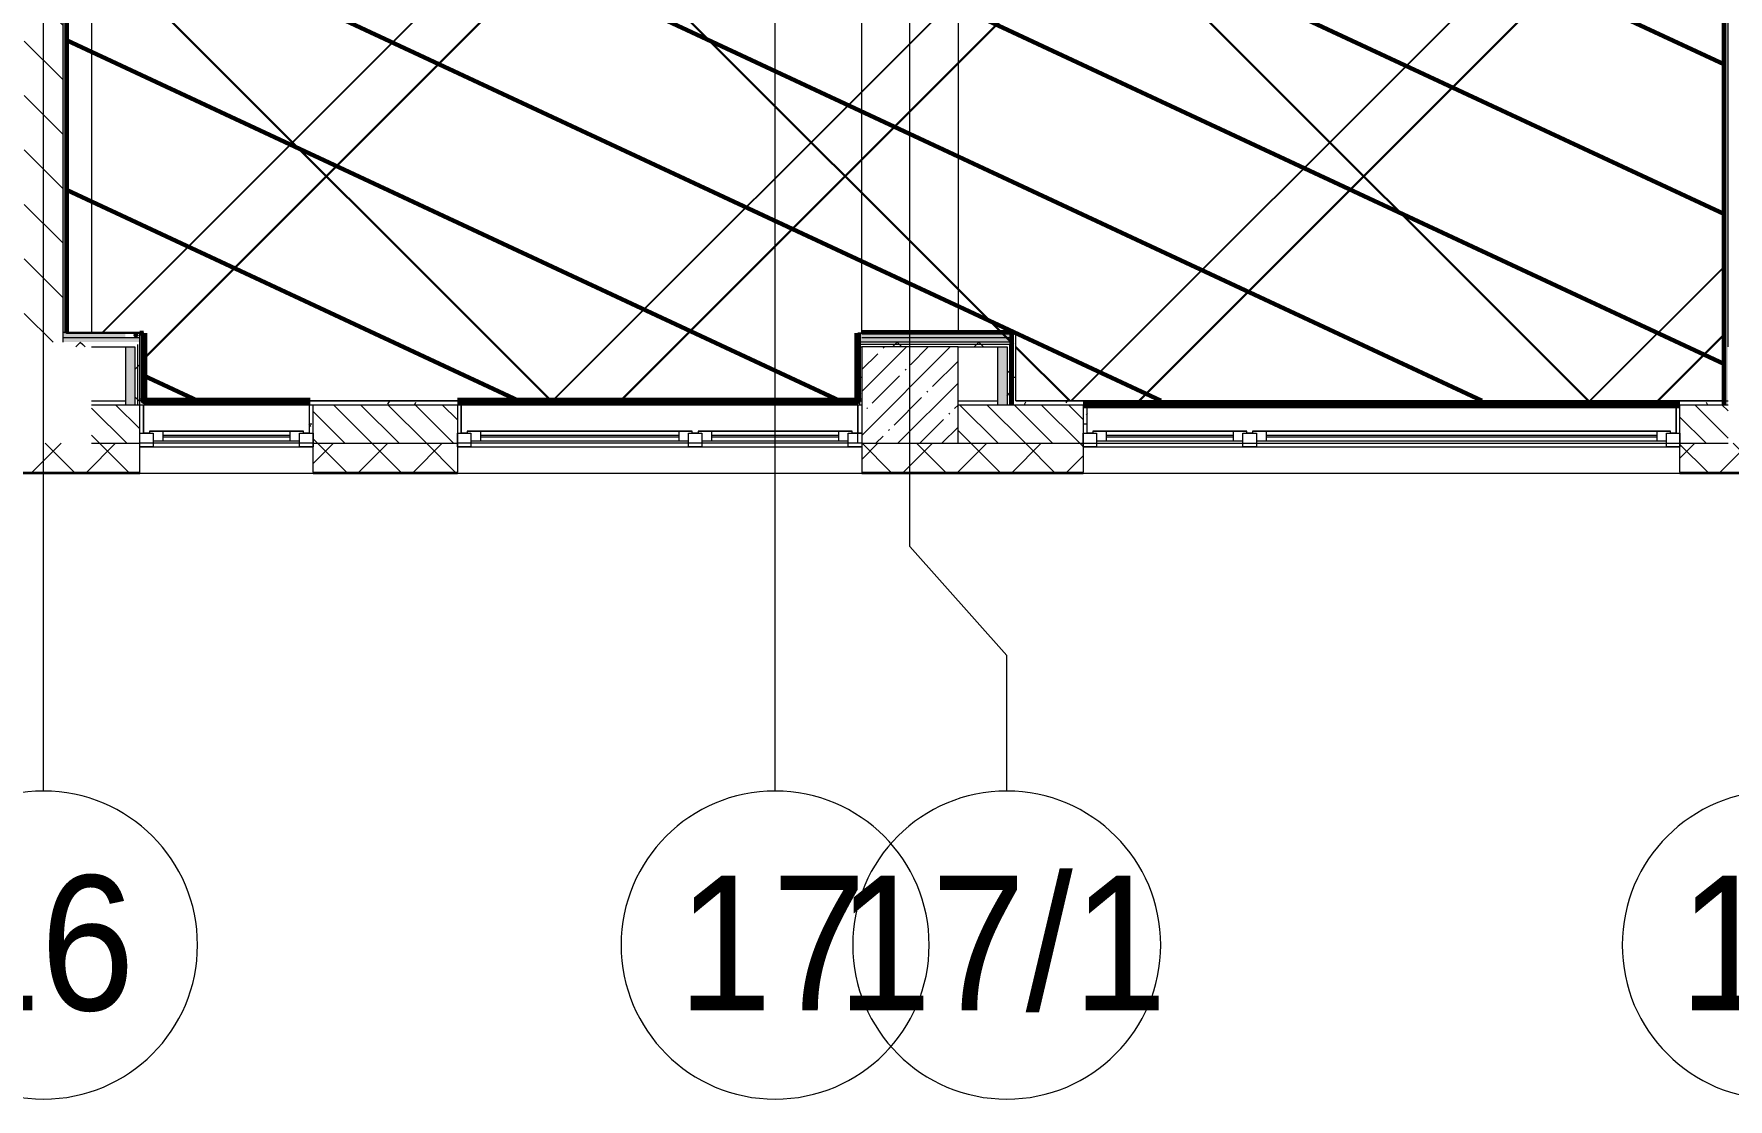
# Model space of a CAD drawing. Header units: millimetres. Extents: x -164500 to 426394, y -51911 to 102118.
# Drawn here: x 205382 to 214182, y -3507 to 2025 of the extents above; entities that cross this region are included whole.
import ezdxf

# ---------------------------------------------------------------- set-up
doc = ezdxf.new("R2010")
doc.units = ezdxf.units.MM
for name, color, linetype, lineweight in [('0) шлифовка', 5, 'Continuous', 60), ('1.4) Плинтус ПЛ-4', 6, 'Continuous', 60), ('5.3) Л-7 Линолеум 4 вып', 230, 'Continuous', 30), ('7.7) Плинтус', 222, 'Continuous', 90), ('A-FLOR', 7, 'Continuous', 9), ('A-GLAZ', 7, 'Continuous', 9), ('A-GLAZ-1', 7, 'Continuous', 5), ('A-WALL', 7, 'Continuous', 5), ('I-WALL', 7, 'Continuous', 5), ('S-COLS', 7, 'Continuous', 9), ('S-COLS-1', 7, 'Continuous', 5), ('Оси', 7, 'Continuous', 9), ('Оси-1', 7, 'Continuous', 20)]:
    doc.layers.add(name, color=color, linetype=linetype, lineweight=lineweight)
for name, color, linetype in [('2) защита вин плитк', 6, 'Continuous'), ('3.1) Наливной пол', 3, 'Continuous'), ('3.2.3) Нал-ой пол 4 вып', 3, 'Continuous')]:
    doc.layers.add(name, color=color, linetype=linetype)
doc.layers.add('A-WALL-1', color=9, linetype='Continuous', lineweight=5, true_color=0x808080)
doc.layers.add('A-WALL-FNSH-1', color=9, linetype='Continuous', lineweight=5, true_color=0x808080)
doc.styles.add('Arial', font='arial.ttf', dxfattribs={"width": 0.9, "height": 700})
pattern_1 = [(135, (148772.12, -0.94), (-70.71068, -70.71068), [])]
pattern_2 = [(0, (148772.123, -0.94), (243.84, 60.96), [20.117, -162.763, 20.117, -162.763, -975.36]), (0, (148772.123, -0.94), (243.84, 60.96), [-365.76, 20.117, -345.643, 20.117, -162.763, -426.72]), (0, (148772.123, -0.94), (243.84, 60.96), [-914.4, 20.117, -101.803, 20.117, -284.683]), (120, (148863.563, 29.54), (-174.71291, 180.691634), [20.117, -162.763, 20.117, -162.763, -975.36]), (120, (148863.563, 29.54), (-174.71291, 180.691634), [-365.76, 20.117, -345.643, 20.117, -162.763, -426.72]), (120, (148863.563, 29.54), (-174.71291, 180.691634), [-914.4, 20.117, -101.803, 20.117, -284.683]), (240, (148894.043, 151.46), (-69.12709, -241.651634), [20.117, -162.763, 20.117, -162.763, -975.36]), (240, (148894.043, 151.46), (-69.12709, -241.651634), [-365.76, 20.117, -345.643, 20.117, -162.763, -426.72]), (240, (148894.043, 151.46), (-69.12709, -241.651634), [-914.4, 20.117, -101.803, 20.117, -284.683])]
pattern_3 = [(45, (148772.12, -0.94), (-212.132, 212.132), []), (135, (148772.12, -0.94), (-212.132, -212.132), [])]
pattern_4 = [(45, (205553.1, 26879), (-1347.04, 1347.04), [])]

# ---------------------------------------------------------------- blocks, each defined once
blk = doc.blocks.new('BSC_Колонна _Прямоугольная - 500х500-V289-Объем проектирования 2 этажа')
at = {"layer": 'S-COLS-1'}
h = blk.add_hatch(dxfattribs=at)
h.set_pattern_fill('FP_15', color=256, style=0, pattern_type=2)
h.set_pattern_definition([(45, (-61160, -150), (-114.04925, 114.04925), []), (45, (-61045.95, -150), (-114.04925, 114.04925), [201.613, -40.323, 6.706, -33.617])])
h.paths.add_polyline_path([(250, -250), (250, 250), (-250, 250), (-250, -250)])
for p, q in [((250, 250), (-250, 250)), ((-250, 250), (-250, -250)), ((250, -250), (250, 250)), ((-250, -250), (250, -250))]:
    blk.add_line(p, q, dxfattribs=at)
blk = doc.blocks.new('120_Окно_СКБ_2Ст - 120_Окно_СКБ_2Ст 3100х2500 _мал_створка слева_-22446080-Объем проектирования 2 этажа')
at = {"layer": 'A-GLAZ'}
for p, q in [((-1550, -127), (-1550, -57)), ((-1550, -57), (-1480, -57)), ((-1480, -57), (-1480, -127)), ((650, -87), (-1480, -87)), ((-1480, -87), (-1480, -127)), ((-1430, -137), (-1430, -87)), ((600, -137), (600, -87)), ((650, -127), (650, -57)), ((650, -57), (720, -57)), ((650, -127), (650, -87)), ((720, -57), (720, -127)), ((1480, -87), (720, -87)), ((720, -87), (720, -127)), ((770, -137), (770, -87)), ((1430, -137), (1430, -87)), ((1480, -127), (1480, -57)), ((1480, -57), (1550, -57)), ((1480, -127), (1480, -87)), ((1550, -57), (1550, -127)), ((-1480, -127), (-1550, -127)), ((-1480, -127), (-1500, -127)), ((-1500, -127), (-1500, -137)), ((-1500, -137), (670, -137)), ((670, -137), (-1500, -137)), ((720, -127), (650, -127)), ((670, -127), (650, -127)), ((670, -137), (670, -127)), ((720, -127), (700, -127)), ((700, -127), (700, -137)), ((700, -137), (1500, -137)), ((1500, -137), (700, -137)), ((1550, -127), (1480, -127)), ((1500, -127), (1480, -127)), ((1500, -137), (1500, -127))]:
    blk.add_line(p, q, dxfattribs=at)
at = {"layer": 'A-GLAZ-1'}
for p, q in [((1550, -57), (-1550, -57)), ((-1530, -127), (-1500, -127)), ((-1430, -107), (600, -107)), ((600, -117), (-1430, -117)), ((670, -127), (700, -127)), ((770, -107), (1430, -107)), ((1430, -117), (770, -117)), ((1500, -127), (1530, -127))]:
    blk.add_line(p, q, dxfattribs=at)
blk = doc.blocks.new('120_Окно_СКБ_1Ст - 120_Окно_СКБ_1Ст 900х2500_h_-20664874-Объем проектирования 2 этажа')
at = {"layer": 'A-GLAZ'}
for p, q in [((-450, -127), (-450, -57)), ((-450, -57), (-380, -57)), ((-380, -57), (-380, -127)), ((380, -87), (-380, -87)), ((-380, -87), (-380, -127)), ((-330, -137), (-330, -87)), ((330, -137), (330, -87)), ((380, -127), (380, -57)), ((380, -57), (450, -57)), ((380, -127), (380, -87)), ((450, -57), (450, -127)), ((-380, -127), (-450, -127)), ((-380, -127), (-400, -127)), ((-400, -127), (-400, -137)), ((-400, -137), (400, -137)), ((400, -137), (-400, -137)), ((450, -127), (380, -127)), ((400, -127), (380, -127)), ((400, -137), (400, -127))]:
    blk.add_line(p, q, dxfattribs=at)
at = {"layer": 'A-GLAZ-1'}
for p, q in [((450, -57), (-450, -57)), ((-430, -127), (-400, -127)), ((-330, -107), (330, -107)), ((330, -117), (-330, -117)), ((401.9, -127), (430, -127))]:
    blk.add_line(p, q, dxfattribs=at)
blk = doc.blocks.new('120_Окно_СКБ_2Ст - 120_Окно_СКБ_2Ст 2100х2500 _мал створка СЛЕВА_-22446485-Объем проектирования 2 этажа')
at = {"layer": 'A-GLAZ'}
for p, q in [((-1050, -127), (-1050, -57)), ((-1050, -57), (-980, -57)), ((-980, -57), (-980, -127)), ((-220, -87), (-980, -87)), ((-980, -87), (-980, -127)), ((-930, -137), (-930, -87)), ((-270, -137), (-270, -87)), ((-220, -127), (-220, -57)), ((-220, -57), (-150, -57)), ((-220, -127), (-220, -87)), ((-150, -57), (-150, -127)), ((980, -87), (-150, -87)), ((-150, -87), (-150, -127)), ((-100, -137), (-100, -87)), ((930, -137), (930, -87)), ((980, -127), (980, -57)), ((980, -57), (1050, -57)), ((980, -127), (980, -87)), ((1050, -57), (1050, -127)), ((-980, -127), (-1050, -127)), ((-980, -127), (-1000, -127)), ((-1000, -127), (-1000, -137)), ((-1000, -137), (-200, -137)), ((-200, -137), (-1000, -137)), ((-150, -127), (-220, -127)), ((-200, -127), (-220, -127)), ((-200, -137), (-200, -127)), ((-150, -127), (-170, -127)), ((-170, -127), (-170, -137)), ((-170, -137), (1000, -137)), ((1000, -137), (-170, -137)), ((1050, -127), (980, -127)), ((1000, -127), (980, -127)), ((1000, -137), (1000, -127))]:
    blk.add_line(p, q, dxfattribs=at)
at = {"layer": 'A-GLAZ-1'}
for p, q in [((1050, -57), (-1050, -57)), ((-1050, -127), (-1000, -127)), ((-930, -107), (-270, -107)), ((-270, -117), (-930, -117)), ((-200, -127), (-170, -127)), ((-100, -107), (930, -107)), ((930, -117), (-100, -117)), ((1000, -127), (1030, -127))]:
    blk.add_line(p, q, dxfattribs=at)
blk = doc.blocks.new('Ось сетки - D8-29747960-Объем проектирования 2 этажа')
at = {"layer": 'Оси-1'}
for start, end in [(360, 180), (180, 360)]:
    blk.add_arc((0, 0), 4, start, end, dxfattribs=at)

msp = doc.modelspace()

# ---------------------------------------------------------------- hatches: boundary and pattern name
at = {"layer": '0) шлифовка', "true_color": 0x2776bb}
h = msp.add_hatch(dxfattribs=at)
h.set_pattern_fill('ANSI31', color=152, scale=222, angle=110)
h.set_pattern_definition([(155, (205553.1, 26879), (-297.882, -638.811), [])])
h.paths.add_polyline_path([(209661.123, 7679), (205703.123, 7679), (205703.123, 7379), (205553.123, 7379), (205553.123, 475), (205953.123, 475), (205953.123, 121), (209661.123, 121), (209661.123, 420.5), (209662.123, 420.5), (210483.123, 412.16), (210483.123, 121), (214161.123, 121), (214161.123, 7049), (213531.123, 7049), (213531.123, 7659), (212183.123, 7659), (212183.123, 7652), (210991.123, 7652), (210991.123, 7049.5), (210962.123, 7049.5), (210962.123, 7050), (209661.123, 7050)])
h.paths.add_polyline_path([(210483.123, 471), (209682.123, 471), (209682.123, 470), (210462.123, 470)], flags=16)
at = {"layer": '1.4) Плинтус ПЛ-4'}
h = msp.add_hatch(dxfattribs=at)
h.set_pattern_fill('FP_191', color=256, style=0, pattern_type=2)
h.set_pattern_definition(pattern_2)
h.paths.add_polyline_path([(205857.123, 449.059), (205952.123, 449.059), (205952.123, 469.059), (205857.123, 469.059), (205857.123, 453.006)])
at = {"layer": '2) защита вин плитк'}
h = msp.add_hatch(dxfattribs=at)
h.set_pattern_fill('ANSI31', color=256, scale=600)
h.set_pattern_definition(pattern_4)
h.paths.add_polyline_path([(209661.123, 7679), (205703.123, 7679), (205703.123, 7379), (205553.123, 7379), (205553.123, 475), (205953.123, 475), (205953.123, 121), (209661.123, 121), (209661.123, 420.5), (209662.123, 420.5), (210483.123, 412.16), (210483.123, 121), (214161.123, 121), (214161.123, 7049), (213531.123, 7049), (213531.123, 7659), (212183.123, 7659), (212183.123, 7652), (210991.123, 7652), (210991.123, 7049.5), (210962.123, 7049.5), (210962.123, 7050), (209661.123, 7050)])
h.paths.add_polyline_path([(210483.123, 471), (209682.123, 471), (209682.123, 470), (210462.123, 470)], flags=16)
at = {"layer": '3.1) Наливной пол'}
h = msp.add_hatch(dxfattribs=at)
h.set_pattern_fill('ANSI31', color=256, scale=600)
h.set_pattern_definition([(45, (205553.1, 40701), (-1347.04, 1347.04), [])])
h.paths.add_polyline_path([(209661.123, 7677.008), (205703.123, 7677.008), (205703.123, 7377.008), (205553.123, 7377.008), (205553.123, 473.008), (205953.123, 473.008), (205953.123, 119.008), (209661.123, 119.008), (209661.123, 418.508), (209662.123, 418.508), (210483.123, 410.167), (210483.123, 119.008), (214161.123, 119.008), (214161.123, 7047.008), (213531.123, 7047.008), (213531.123, 7657.008), (212183.123, 7657.008), (212183.123, 7650.008), (210991.123, 7650.008), (210991.123, 7047.508), (210962.123, 7047.508), (210962.123, 7048.008), (209661.123, 7048.008)])
h.paths.add_polyline_path([(210483.123, 469.008), (209682.123, 469.008), (209682.123, 468.008), (210462.123, 468.008)], flags=16)
at = {"layer": '3.2.3) Нал-ой пол 4 вып'}
h = msp.add_hatch(dxfattribs=at)
h.set_pattern_fill('ANSI31', color=256, scale=600)
h.set_pattern_definition(pattern_4)
h.paths.add_polyline_path([(209661.123, 7679), (205703.123, 7679), (205703.123, 7379), (205553.123, 7379), (205553.123, 475), (205953.123, 475), (205953.123, 121), (209661.123, 121), (209661.123, 420.5), (209662.123, 420.5), (210483.123, 412.16), (210483.123, 121), (214161.123, 121), (214161.123, 7049), (213531.123, 7049), (213531.123, 7659), (212183.123, 7659), (212183.123, 7652), (210991.123, 7652), (210991.123, 7049.5), (210962.123, 7049.5), (210962.123, 7050), (209661.123, 7050)])
h.paths.add_polyline_path([(210483.123, 471), (209682.123, 471), (209682.123, 470), (210462.123, 470)], flags=16)
at = {"layer": '5.3) Л-7 Линолеум 4 вып'}
h = msp.add_hatch(dxfattribs=at)
h.set_pattern_fill('ANSI37', color=256, scale=600)
h.set_pattern_definition([(45, (205553.1, 26879), (-1347.04, 1347.04), []), (135, (205553.1, 26879), (-1347.04, -1347.04), [])])
h.paths.add_polyline_path([(209661.123, 7679), (205703.123, 7679), (205703.123, 7379), (205553.123, 7379), (205553.123, 475), (205953.123, 475), (205953.123, 121), (209661.123, 121), (209661.123, 420.5), (209662.123, 420.5), (210483.123, 412.16), (210483.123, 121), (214161.123, 121), (214161.123, 7049), (213531.123, 7049), (213531.123, 7659), (212183.123, 7659), (212183.123, 7652), (210991.123, 7652), (210991.123, 7049.5), (210962.123, 7049.5), (210962.123, 7050), (209661.123, 7050)])
h.paths.add_polyline_path([(210483.123, 471), (209682.123, 471), (209682.123, 470), (210462.123, 470)], flags=16)
at = {"layer": 'A-WALL'}
h = msp.add_hatch(dxfattribs=at)
h.set_pattern_fill('FP_2', color=256, style=0, pattern_type=2)
h.set_pattern_definition(pattern_1)
h.paths.add_polyline_path([(205682.123, -100.941), (205932.123, -100.941), (205932.123, 99.059), (205682.123, 99.059), (205682.123, 80.508)])
h.paths.add_polyline_path([(206832.123, -100.941), (207582.123, -100.941), (207582.123, 99.059), (206832.123, 99.059), (206832.123, 80.508)])
h = msp.add_hatch(dxfattribs=at)
h.set_pattern_fill('FP_2', color=256, style=0, pattern_type=2)
h.set_pattern_definition(pattern_1)
h.paths.add_polyline_path([(213932.123, -100.941), (214182.123, -100.941), (214182.123, 99.059), (213932.123, 99.059), (213932.123, 80.508)])
h.paths.add_polyline_path([(210316.627, -100.941), (210832.123, -100.941), (210832.123, 99.059), (210182.123, 99.059), (210182.123, -100.941)])
h = msp.add_hatch(dxfattribs=at)
h.set_pattern_fill('FP_24', color=256, style=0, pattern_type=2)
h.set_pattern_definition([(45, (148772.12, -0.94), (-141.42136, 141.42136), []), (135, (148772.12, -0.94), (-141.42136, -141.42136), [])])
h.paths.add_polyline_path([(224252.123, -250.941), (224472.123, -250.941), (224472.123, -100.941), (220332.123, -100.941), (220332.123, -250.941), (224048.58, -250.941)])
h.paths.add_polyline_path([(216098.502, -250.941), (219432.123, -250.941), (219432.123, -100.941), (215832.123, -100.941), (215832.123, -250.941)])
h.paths.add_polyline_path([(214182.123, -250.941), (214932.123, -250.941), (214932.123, -100.941), (213932.123, -100.941), (213932.123, -250.941)])
h.paths.add_polyline_path([(210182.123, -250.941), (210832.123, -250.941), (210832.123, -100.941), (209682.123, -100.941), (209682.123, -250.941)])
h.paths.add_polyline_path([(207582.123, -250.941), (207582.123, -100.941), (206832.123, -100.941), (206832.123, -250.941), (207425.689, -250.941)])
h.paths.add_polyline_path([(205182.123, -250.941), (205932.123, -250.941), (205932.123, -100.941), (205182.123, -100.941), (205182.123, -118.941)])
h.paths.add_polyline_path([(200682.123, -250.941), (202082.123, -250.941), (202082.123, -100.941), (200682.123, -100.941)])
h.paths.add_polyline_path([(196584.673, -250.941), (197582.123, -250.941), (197582.123, -100.941), (196182.123, -100.941), (196182.123, -250.941)])
h.paths.add_polyline_path([(191682.123, -250.941), (192808.457, -250.941), (192808.457, -100.941), (191432.123, -100.941), (191432.123, -250.941), (191525.533, -250.941)])
h.paths.add_polyline_path([(194082.123, -250.941), (194082.123, -100.941), (193708.457, -100.941), (193708.457, -250.941)])
h.paths.add_polyline_path([(187262.123, -250.941), (188332.123, -250.941), (188332.123, -100.941), (186762.123, -100.941), (186762.123, -250.941), (187189.127, -250.941)])
h.paths.add_polyline_path([(181782.123, -250.941), (182642.123, -250.941), (182642.123, -100.941), (181782.123, -100.941), (181782.123, -118.941)])
h.paths.add_polyline_path([(183575.455, -250.941), (184662.123, -250.941), (184662.123, -100.941), (183542.123, -100.941), (183542.123, -250.941)])
h.paths.add_polyline_path([(178516.314, -250.941), (179682.123, -250.941), (179682.123, -100.941), (177981.867, -100.941), (177981.867, -250.941)])
h.paths.add_polyline_path([(171288.97, -250.941), (171482.123, -250.941), (171482.123, -100.941), (170382.123, -100.941), (170382.123, -250.941), (171282.123, -250.941)])
h.paths.add_polyline_path([(174902.642, -250.941), (175181.867, -250.941), (175181.867, -100.941), (173582.123, -100.941), (173582.123, -250.941), (174332.123, -250.941)])
h.paths.add_polyline_path([(165432.123, -250.941), (166032.123, -250.941), (166032.123, -100.941), (164882.123, -100.941), (164882.123, -250.941)])
h.paths.add_polyline_path([(167582.123, -250.941), (167582.123, -100.941), (166932.123, -100.941), (166932.123, -250.941), (166952.564, -250.941)])
h.paths.add_polyline_path([(160932.123, -250.941), (161782.123, -250.941), (161782.123, -100.941), (160432.123, -100.941), (160432.123, -250.941), (160447.955, -250.941)])
h.paths.add_polyline_path([(155388.814, -250.941), (157332.123, -250.941), (157332.123, -100.941), (153402.123, -100.941), (153402.123, -250.941), (154666.08, -250.941)])
h.paths.add_polyline_path([(148662.123, -250.941), (152502.123, -250.941), (152502.123, -100.941), (148512.123, -100.941), (148512.123, -250.941)])
at = {"layer": 'I-WALL'}
h = msp.add_hatch(dxfattribs=at)
h.set_pattern_fill('FP_23', color=256, style=0, pattern_type=2)
h.set_pattern_definition([(135, (148772.12, -0.94), (-141.42136, -141.42136), [])])
h.paths.add_polyline_path([(205532.123, 424.059), (205532.065, 7399.059), (205332.123, 7399.059), (205332.123, 424.059)])
h = msp.add_hatch(dxfattribs=at)
h.set_pattern_fill('FP_191', color=256, style=0, pattern_type=2)
h.set_pattern_definition(pattern_2)
h.paths.add_polyline_path([(205532.123, 449.059), (205552.123, 470.059), (205552.123, 7378.059), (205532.123, 7379.059), (205532.123, 469.059)])
h = msp.add_hatch(dxfattribs=at)
h.set_pattern_fill('FP_191', color=256, style=0, pattern_type=2)
h.set_pattern_definition(pattern_2)
h.paths.add_polyline_path([(214182.123, 99.059), (214180.316, 119.059), (214162.123, 119.059), (214162.123, 99.059)])
h.paths.add_polyline_path([(214182.123, 119.059), (214182.123, 7069.059), (214162.123, 7069.059), (214162.942, 120.018), (214180.307, 119.149)])
for points in [[(205552.123, 424.059), (205932.123, 424.059), (205932.123, 449.059), (205857.123, 449.059), (205857.123, 469.059), (205932.123, 471.042), (205932.123, 474.059), (205552.123, 474.059), (205551.171, 469.059), (205532.123, 449.059), (205532.123, 424.059)], [(210180.338, 424.059), (210462.123, 424.059), (210462.123, 474.059), (209682.123, 474.059), (209682.123, 469.059), (209662.123, 468.93), (209662.123, 424.059), (209682.123, 424.059)], [(205907.123, 99.059), (205907.123, 399.059), (205857.123, 399.059), (205857.123, 99.059)], [(210387.123, 99.059), (210437.123, 99.059), (210437.123, 399.059), (210387.123, 399.059), (210387.123, 119.059)]]:
    msp.add_hatch(color=256, dxfattribs=at).paths.add_polyline_path(points)
h = msp.add_hatch(dxfattribs=at)
h.set_pattern_fill('FP_191', color=256, style=0, pattern_type=2)
h.set_pattern_definition(pattern_2)
h.paths.add_polyline_path([(205932.123, 129.059), (205952.123, 129.059), (205952.123, 449.059), (205932.123, 449.059), (205932.123, 399.059)])
h = msp.add_hatch(dxfattribs=at)
h.set_pattern_fill('FP_191', color=256, style=0, pattern_type=2)
h.set_pattern_definition(pattern_2)
h.paths.add_polyline_path([(210462.123, 119.059), (210482.123, 120.059), (210482.123, 449.059), (210462.123, 449.059), (210462.123, 119.175)])
h = msp.add_hatch(dxfattribs=at)
h.set_pattern_fill('FP_192', color=256, style=0, pattern_type=2)
h.set_pattern_definition(pattern_3)
h.paths.add_polyline_path([(205919.623, 411.559), (205919.623, 424.059), (205332.123, 424.059), (205332.123, 411.559), (205907.123, 411.559)])
h = msp.add_hatch(dxfattribs=at)
h.set_pattern_fill('FP_192', color=256, style=0, pattern_type=2)
h.set_pattern_definition(pattern_3)
h.paths.add_polyline_path([(205857.123, 399.059), (205907.123, 399.059), (205906.603, 411.559), (205332.123, 411.559), (205332.123, 399.059), (205682.123, 399.059)])
h = msp.add_hatch(dxfattribs=at)
h.set_pattern_fill('FP_192', color=256, style=0, pattern_type=2)
h.set_pattern_definition(pattern_3)
h.paths.add_polyline_path([(205919.623, 99.059), (205919.623, 411.559), (205907.123, 411.559), (205907.123, 99.059)])
h = msp.add_hatch(dxfattribs=at)
h.set_pattern_fill('FP_192', color=256, style=0, pattern_type=2)
h.set_pattern_definition(pattern_3)
h.paths.add_polyline_path([(205919.623, 99.059), (205932.123, 99.059), (205932.123, 424.059), (205919.623, 424.059), (205919.623, 119.059)])
h = msp.add_hatch(dxfattribs=at)
h.set_pattern_fill('FP_192', color=256, style=0, pattern_type=2)
h.set_pattern_definition(pattern_3)
h.paths.add_polyline_path([(210316.627, 411.559), (210462.123, 411.559), (210462.123, 424.059), (209662.123, 424.059), (209662.123, 411.559), (210182.123, 411.559)])
h = msp.add_hatch(dxfattribs=at)
h.set_pattern_fill('FP_192', color=256, style=0, pattern_type=2)
h.set_pattern_definition(pattern_3)
h.paths.add_polyline_path([(210316.627, 399.059), (210449.623, 399.059), (210449.623, 411.559), (209662.123, 411.559), (209662.123, 399.059), (210182.123, 399.059)])
h = msp.add_hatch(dxfattribs=at)
h.set_pattern_fill('FP_191', color=256, style=0, pattern_type=2)
h.set_pattern_definition(pattern_2)
h.paths.add_polyline_path([(209682.123, 129.059), (209682.123, 399.059), (209662.123, 399.059), (209662.123, 129.059), (209672.123, 129.059)])
h = msp.add_hatch(dxfattribs=at)
h.set_pattern_fill('FP_192', color=256, style=0, pattern_type=2)
h.set_pattern_definition(pattern_3)
h.paths.add_polyline_path([(210449.623, 99.059), (210449.623, 399.059), (210437.123, 399.059), (210437.123, 99.059)])
h = msp.add_hatch(dxfattribs=at)
h.set_pattern_fill('FP_192', color=256, style=0, pattern_type=2)
h.set_pattern_definition(pattern_3)
h.paths.add_polyline_path([(210462.123, 99.059), (210462.123, 411.559), (210449.623, 411.559), (210449.623, 99.059)])
h = msp.add_hatch(dxfattribs=at)
h.set_pattern_fill('FP_191', color=256, style=0, pattern_type=2)
h.set_pattern_definition(pattern_2)
h.paths.add_polyline_path([(205932.123, 99.059), (209672.123, 99.059), (209672.123, 119.059), (205932.123, 119.059)])
h = msp.add_hatch(dxfattribs=at)
h.set_pattern_fill('FP_191', color=256, style=0, pattern_type=2)
h.set_pattern_definition(pattern_2)
h.paths.add_polyline_path([(206832.123, -48.941), (206832.123, 99.059), (206812.123, 99.059), (206812.123, -48.941)])
h = msp.add_hatch(dxfattribs=at)
h.set_pattern_fill('FP_191', color=256, style=0, pattern_type=2)
h.set_pattern_definition(pattern_2)
h.paths.add_polyline_path([(207582.123, -48.941), (207602.123, -48.941), (207602.123, 99.059), (207582.123, 99.059), (207582.123, 80.508)])
h = msp.add_hatch(dxfattribs=at)
h.set_pattern_fill('FP_191', color=256, style=0, pattern_type=2)
h.set_pattern_definition(pattern_2)
h.paths.add_polyline_path([(212123.463, 99.059), (214162.123, 101.059), (214162.123, 119.059), (210462.123, 119.059), (210462.123, 99.059), (211762.095, 99.059)])
h = msp.add_hatch(dxfattribs=at)
h.set_pattern_fill('FP_191', color=256, style=0, pattern_type=2)
h.set_pattern_definition(pattern_2)
h.paths.add_polyline_path([(210852.123, -48.941), (210852.123, 99.059), (210832.123, 99.059), (210832.123, -48.941)])
h = msp.add_hatch(dxfattribs=at)
h.set_pattern_fill('FP_191', color=256, style=0, pattern_type=2)
h.set_pattern_definition(pattern_2)
h.paths.add_polyline_path([(213932.123, -48.941), (213930.298, 99.059), (213912.123, 97.319), (213912.123, -48.941), (213930.298, -48.941)])

# ---------------------------------------------------------------- linework, layer by layer
at = {"layer": '1.4) Плинтус ПЛ-4'}
for p, q in [((205552.123, 7379.059), (205552.123, 470.059)), ((214162.123, 99.059), (214162.123, 7049.059)), ((205952.123, 470), (205932.123, 470)), ((205952.123, 469.059), (205932.123, 469.059)), ((209661.123, 470.059), (209661.123, 139.559)), ((210462.123, 474.059), (209682.123, 474.059)), ((210462.123, 99.059), (210462.123, 474.059))]:
    msp.add_line(p, q, dxfattribs=at)
at = {"layer": '7.7) Плинтус'}
for points in [[(205953.123, 470.059), (205953.123, 119.059), (206816.992, 119.059)], [(207582.123, 119.059), (209661.123, 119.059), (209661.123, 470.059)], [(210832.123, 99.059), (213932.123, 99.059)]]:
    msp.add_lwpolyline(points, dxfattribs=at)
at = {"layer": 'A-FLOR'}
for p, q in [((205682.123, 7380), (205682.123, 475)), ((205682.123, 7379.059), (205682.123, 474.059)), ((209682.123, 470), (209682.123, 7050)), ((209682.123, 469.059), (209682.123, 7049.059)), ((210182.123, 7050), (210182.123, 475)), ((210182.123, 7049.059), (210182.123, 474.059)), ((205952.123, 120), (205952.123, 470)), ((205952.123, 119.059), (205952.123, 469.059)), ((210482.123, 470), (210462.123, 470)), ((210482.123, 469.059), (210462.123, 469.059)), ((210482.123, 121), (210482.123, 470)), ((210482.123, 120.059), (210482.123, 469.059)), ((209682.123, 130), (209682.123, 120)), ((209682.123, 129.059), (209682.123, 119.059))]:
    msp.add_line(p, q, dxfattribs=at)
at = {"layer": 'A-WALL'}
for p, q in [((214182.123, 399.059), (214182.123, 7399.059)), ((205907.123, 399.059), (205907.123, 99.059)), ((205919.623, 411.559), (205919.623, 99.059)), ((210462.123, 424.059), (209662.123, 424.059)), ((210449.623, 411.559), (209662.123, 411.559)), ((209662.123, 399.059), (209682.123, 399.059)), ((210437.123, 399.059), (210437.123, 99.059)), ((210449.623, 411.559), (210449.623, 99.059)), ((210482.123, 120.059), (210482.123, 119.059)), ((210482.123, 119.059), (214182.123, 119.059)), ((214162.123, 99.059), (214182.123, 99.059)), ((209662.123, -100.941), (209662.123, -48.941)), ((205682.123, -100.941), (205932.123, -100.941)), ((206832.123, -100.941), (207582.123, -100.941)), ((210182.123, -100.941), (214182.123, -100.941)), ((205182.123, -250.941), (205932.123, -250.941)), ((205182.123, -253.941), (205932.123, -253.941)), ((206832.123, -258.941), (205932.123, -258.941)), ((206832.123, -250.941), (207582.123, -250.941)), ((206832.123, -253.941), (207582.123, -253.941)), ((209682.123, -258.941), (207582.123, -258.941)), ((209682.123, -250.941), (210832.123, -250.941)), ((209682.123, -253.941), (210832.123, -253.941)), ((213932.123, -258.941), (210832.123, -258.941)), ((213932.123, -250.941), (214932.123, -250.941)), ((213932.123, -253.941), (214932.123, -253.941))]:
    msp.add_line(p, q, dxfattribs=at)
at = {"layer": 'A-WALL-1'}
for p, q in [((205532.123, 7399.059), (205532.123, 424.059)), ((205932.123, 474.059), (205532.123, 474.059)), ((205532.123, 449.059), (205932.123, 449.059)), ((205932.123, 469.059), (205552.123, 469.059)), ((205932.123, -250.941), (205932.123, 474.059)), ((210462.123, 469.059), (209662.123, 469.059)), ((209682.123, 474.059), (209682.123, 469.059)), ((209682.123, 449.059), (210462.123, 449.059)), ((205682.123, 399.059), (205907.123, 399.059)), ((205857.123, 399.059), (205857.123, 99.059)), ((210182.123, 399.059), (210437.123, 399.059)), ((210387.123, 399.059), (210387.123, 99.059)), ((205682.123, 99.059), (209672.123, 99.059)), ((205932.123, 129.059), (205952.123, 129.059)), ((205942.123, 119.059), (205932.123, 119.059)), ((205952.123, -48.941), (205952.123, 99.059)), ((206812.123, 99.059), (206812.123, -48.941)), ((206832.123, -250.941), (206832.123, 99.059)), ((207582.123, 99.059), (207582.123, -250.941)), ((207602.123, -48.941), (207602.123, 99.059)), ((209662.123, 139.559), (209662.123, 129.059)), ((209662.123, 129.059), (209682.123, 129.059)), ((209672.123, 99.059), (209672.123, 119.059)), ((210182.123, 99.059), (214162.123, 99.059)), ((210832.123, 99.059), (210832.123, -250.941)), ((210852.123, -48.941), (210852.123, 99.059)), ((213912.123, 99.059), (213912.123, -48.941)), ((213932.123, -250.941), (213932.123, 99.059)), ((205932.123, -48.941), (205952.123, -48.941)), ((206812.123, -48.941), (206832.123, -48.941)), ((207582.123, -48.941), (207602.123, -48.941)), ((210832.123, -48.941), (210852.123, -48.941)), ((213912.123, -48.941), (213932.123, -48.941)), ((209682.123, -100.941), (209682.123, -250.941))]:
    msp.add_line(p, q, dxfattribs=at)
at = {"layer": 'A-WALL-FNSH-1'}
for p, q in [((205553.123, 470.059), (205553.123, 7378.059)), ((214161.123, 120.059), (214161.123, 7049.059)), ((205552.123, 470.059), (205552.123, 469.059)), ((205953.123, 470.059), (205553.123, 470.059)), ((205953.123, 139.559), (205953.123, 470.059)), ((210483.123, 470.059), (209661.123, 470.059)), ((209662.123, 139.559), (209662.123, 469.059)), ((210483.123, 120.059), (210483.123, 470.059)), ((209662.123, 419.559), (209661.123, 419.559)), ((209661.123, 419.559), (209661.123, 120.059)), ((209662.123, 120.059), (209662.123, 419.559)), ((209661.123, 120.059), (205942.123, 120.059)), ((205942.123, 120.059), (205942.123, 119.059)), ((205942.123, 119.059), (209672.123, 119.059)), ((205952.123, 139.559), (205953.123, 139.559)), ((205953.123, -48.941), (205953.123, 99.059)), ((206811.123, 99.059), (206811.123, -48.941)), ((207603.123, -48.941), (207603.123, 99.059)), ((209661.123, 139.559), (209662.123, 139.559)), ((209661.123, 99.059), (209661.123, -48.941)), ((209672.123, 120.059), (209662.123, 120.059)), ((209662.123, -48.941), (209662.123, 99.059)), ((209672.123, 119.059), (209672.123, 120.059)), ((214161.123, 120.059), (210483.123, 120.059)), ((210853.123, -48.941), (210853.123, 99.059)), ((213911.123, 99.059), (213911.123, -48.941)), ((205952.123, -48.941), (205953.123, -48.941)), ((206811.123, -48.941), (206812.123, -48.941)), ((207602.123, -48.941), (207603.123, -48.941)), ((209661.123, -48.941), (209662.123, -48.941)), ((210852.123, -48.941), (210853.123, -48.941)), ((213911.123, -48.941), (213912.123, -48.941)), ((205182.123, -258.941), (205932.123, -258.941)), ((205932.123, -258.941), (205932.123, -250.941)), ((206832.123, -250.941), (206832.123, -258.941)), ((206832.123, -258.941), (207582.123, -258.941)), ((207582.123, -258.941), (207582.123, -250.941)), ((209682.123, -250.941), (209682.123, -258.941)), ((209682.123, -258.941), (210832.123, -258.941)), ((210832.123, -258.941), (210832.123, -250.941)), ((213932.123, -250.941), (213932.123, -258.941)), ((213932.123, -258.941), (214932.123, -258.941))]:
    msp.add_line(p, q, dxfattribs=at)
at = {"layer": 'I-WALL'}
for p, q in [((205682.123, 119.059), (205857.123, 119.059)), ((209672.123, 119.059), (209682.123, 119.059)), ((209672.123, 99.059), (209682.123, 99.059)), ((210182.123, 119.059), (210387.123, 119.059)), ((209682.123, -48.941), (209662.123, -48.941)), ((206832.123, -100.941), (205932.123, -100.941)), ((209682.123, -100.941), (207582.123, -100.941))]:
    msp.add_line(p, q, dxfattribs=at)
at = {"layer": 'Оси'}
for points in [[(205432.123, -1907.2), (205432.123, 3092.8), (205432.123, 22397.13), (205432.123, 27397.13)], [(209232.123, -1907.2), (209232.123, 3092.8), (209232.123, 22397.13), (209232.123, 27397.13)], [(210435.291, -1907.2), (210435.291, -1203.334), (209932.123, -637.2), (209932.123, 4362.8), (209932.123, 22397.13), (209932.123, 27397.13)]]:
    msp.add_lwpolyline(points, dxfattribs=at)

# ---------------------------------------------------------------- block references
at = {"layer": 'A-GLAZ', "color": 3, "rotation": 180}
for name, p in [('120_Окно_СКБ_1Ст - 120_Окно_СКБ_1Ст 900х2500_h_-20664874-Объем проектирования 2 этажа', (206382.123, -175.941)), ('120_Окно_СКБ_2Ст - 120_Окно_СКБ_2Ст 2100х2500 _мал створка СЛЕВА_-22446485-Объем проектирования 2 этажа', (208632.123, -175.941)), ('120_Окно_СКБ_2Ст - 120_Окно_СКБ_2Ст 3100х2500 _мал_створка слева_-22446080-Объем проектирования 2 этажа', (212382.123, -175.941))]:
    msp.add_blockref(name, p, dxfattribs=at)
at = {"layer": 'S-COLS'}
msp.add_blockref('BSC_Колонна _Прямоугольная - 500х500-V289-Объем проектирования 2 этажа', (209932.123, 149.059), dxfattribs=at)
at = {"layer": 'Оси-1', "xscale": 199.9999999999999, "yscale": 199.9999999999999, "zscale": 199.9999999999999}
for p in [(205432.123, -2707.2), (209232.123, -2707.2), (210435.291, -2707.2), (214432.123, -2707.2)]:
    msp.add_blockref('Ось сетки - D8-29747960-Объем проектирования 2 этажа', p, dxfattribs=at)

# ---------------------------------------------------------------- texts
at = {"layer": 'Оси', "char_height": 700, "attachment_point": 1, "style": 'Arial'}
for s, insert, width in [('16', (204926.891, -2345.907), 1212.1515), ('17', (208726.891, -2345.907), 1212.1515), ('17/1', (209554.759, -2345.907), 2121.26512), ('18', (213926.891, -2345.907), 1212.1515)]:
    msp.add_mtext(s, dxfattribs=dict(at, insert=insert, width=width))

doc.saveas('drawing.dxf')
